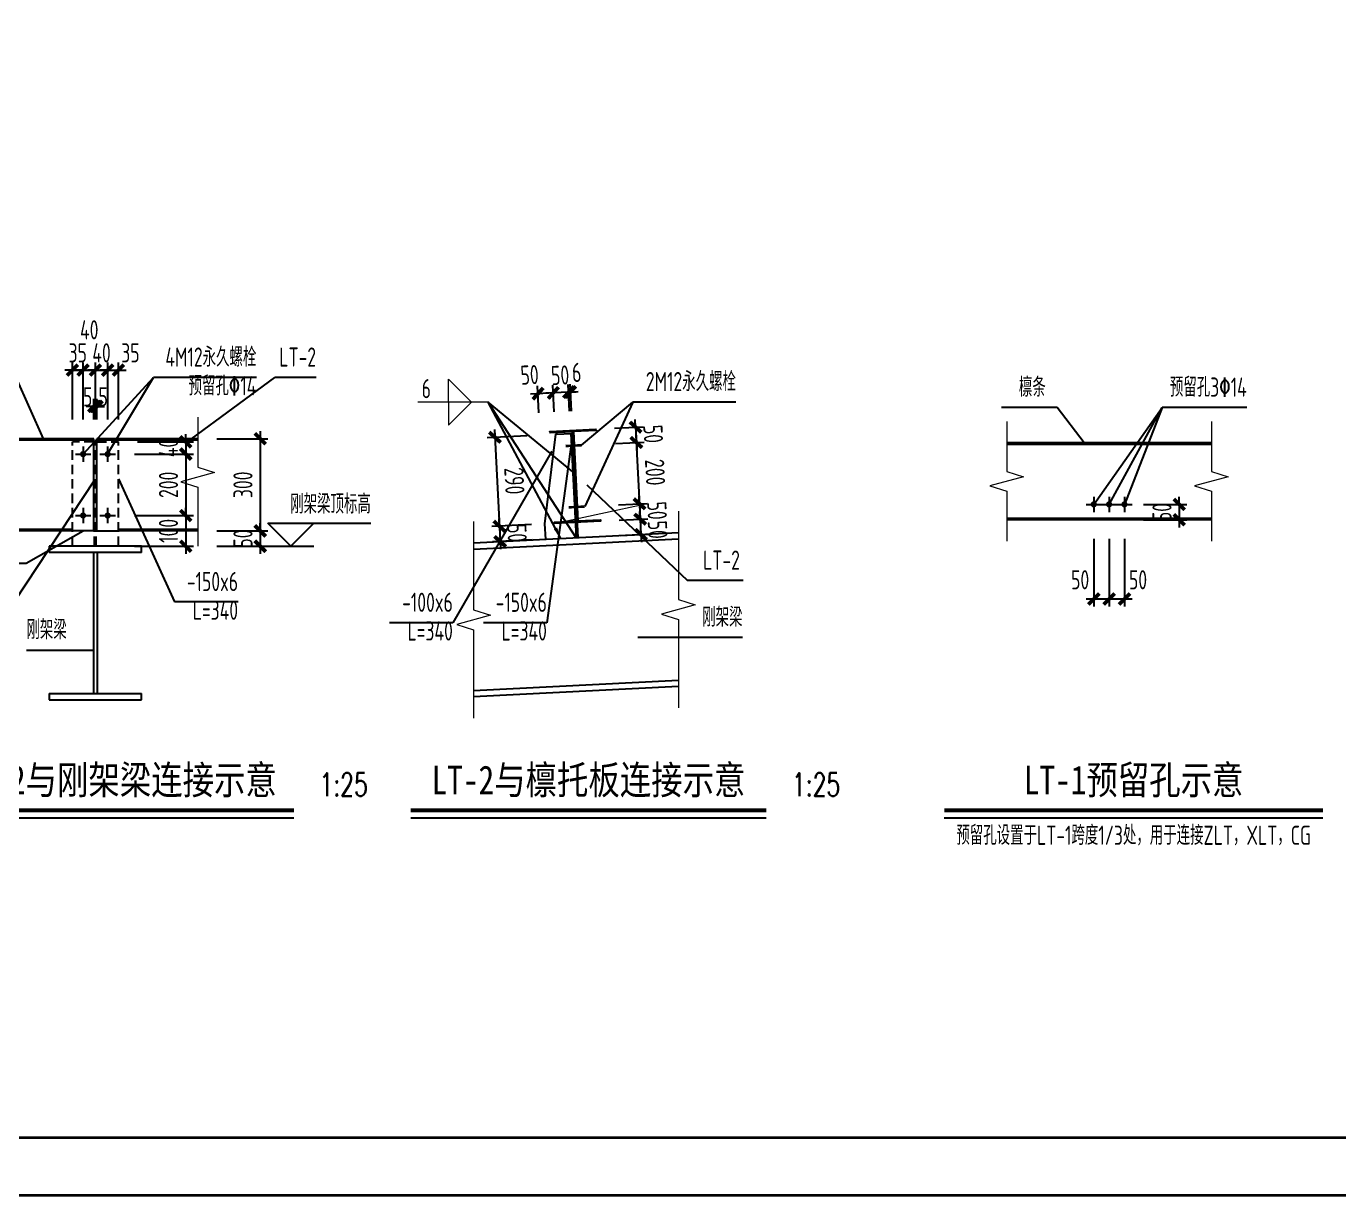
# Model space of a CAD drawing. Extents: x -1201378 to 2367219, y -619313 to 244905.
# Drawn here: x 349789 to 383990, y -496140 to -465649 of the extents above; entities that cross this region are included whole.
import ezdxf
from ezdxf.enums import TextEntityAlignment as Align

# ---------------------------------------------------------------- set-up
doc = ezdxf.new("R2010")
doc.units = 0
doc.header["$LTSCALE"] = 1000
doc.linetypes.add('DASHED', pattern=[0.75, 0.5, -0.25])
doc.layers.get('0').update_dxf_attribs({"linetype": 'CONTINUOUS'})
doc.layers.get('Defpoints').update_dxf_attribs({"linetype": 'CONTINUOUS'})
for name, color, linetype in [('0-cxFrame', 155, 'CONTINUOUS'), ('BOLT', 7, 'CONTINUOUS'), ('S-SS', 111, 'CONTINUOUS'), ('S-TEXT', 21, 'CONTINUOUS'), ('Steel', 4, 'CONTINUOUS'), ('Steel_dashed', 52, 'DASHED')]:
    doc.layers.add(name, color=color, linetype=linetype)
for name, color, linetype, lineweight in [('0-cxText', 131, 'CONTINUOUS', 25), ('S-dim', 81, 'CONTINUOUS', 0), ('THIN', 7, 'CONTINUOUS', 0)]:
    doc.layers.add(name, color=color, linetype=linetype, lineweight=lineweight)
doc.styles.add('cx_tuming', font='simhei.ttf')
doc.styles.add('cx_tuqian1', font='')
doc.styles.add('TSSD_Dimension', font='tssdeng.shx', dxfattribs={"width": 0.7, "bigfont": 'hztxt.shx'})
doc.styles.add('TSSD_Label', font='tssdeng.shx', dxfattribs={"width": 0.7, "bigfont": 'hztxt.shx'})
doc.styles.add('TSSD_Norm', font='tj-romans1.shx', dxfattribs={"bigfont": 'tj-hztxt.shx'})
doc.styles.add('黑体', font='simhei.ttf', dxfattribs={"width": 0.8})
doc.styles.get('cx_tuqian1').set_extended_font_data('SimSun')
doc.dimstyles.new('TSSD_100_25', dxfattribs={"dimtxt": 250, "dimasz": 100, "dimexe": 100, "dimexo": 250, "dimgap": 100, "dimtad": 1, "dimdec": 0, "dimlfac": 0.25, "dimzin": 0, "dimdsep": 46, "dimtxsty": 'TSSD_Dimension', "dimblk": 'ARCHTICK', "dimcen": 0, "dimdle": 100, "dimclrt": 7, "dimadec": 0, "dimazin": 0, "dimtfac": 1, "dimtdec": 0, "dimtix": 1, "dimtmove": 2, "dimatfit": 3, "dimfxl": 1, "dimtolj": 1, "dimtzin": 0, "dimarcsym": 0})
doc.dimstyles.new('TSSD_25_200', dxfattribs={"dimtxt": 500, "dimasz": 200, "dimexe": 200, "dimexo": 500, "dimgap": 200, "dimtad": 1, "dimdec": 0, "dimlfac": 0.125, "dimzin": 0, "dimdsep": 46, "dimtxsty": 'TSSD_Dimension', "dimblk": 'ARCHTICK', "dimcen": 0, "dimdle": 200, "dimclrt": 7, "dimadec": 0, "dimazin": 0, "dimtfac": 1, "dimtdec": 0, "dimtix": 1, "dimtmove": 2, "dimatfit": 3, "dimfxl": 1, "dimtolj": 1, "dimtzin": 0, "dimarcsym": 0})
doc.dimstyles.new('TSSD_LEADER_STYLE_300.0', dxfattribs={"dimtxt": 0.18, "dimasz": 300, "dimexe": 0.18, "dimexo": 0.0625, "dimgap": 0.09, "dimtad": 0, "dimtih": 1, "dimtoh": 1, "dimdec": 4, "dimzin": 0, "dimdsep": 46, "dimtxsty": 'Standard', "dimcen": 0.09, "dimadec": 0, "dimazin": 0, "dimtfac": 1, "dimtdec": 4, "dimtofl": 0, "dimtmove": 0, "dimatfit": 3, "dimfxl": 1, "dimtolj": 1, "dimtzin": 0, "dimarcsym": 0})

# ---------------------------------------------------------------- blocks, each defined once
blk = doc.blocks.new('_ArchTick')
at = {"color": 0, "linetype": 'ByBlock', "const_width": 0.5}
blk.add_lwpolyline([(-0.71, -0.71), (0.71, 0.71)], dxfattribs=at)
blk = doc.blocks.new('*D3702')
at = {"layer": 'Defpoints', "color": 0, "transparency": 16777216}
for p in [(378406, -478104), (378406, -478504), (379833, -478504)]:
    blk.add_point(p, dxfattribs=at)
at = {"layer": 'S-dim', "color": 0, "lineweight": -2, "transparency": 16777216}
for p, q in [((378906, -478104), (380033, -478104)), ((379833, -478104), (379833, -477904)), ((379833, -478104), (379833, -478504)), ((378906, -478504), (380033, -478504)), ((379833, -478504), (379833, -478704))]:
    blk.add_line(p, q, dxfattribs=at)
at = {"layer": 'S-dim', "color": 0, "lineweight": -2, "transparency": 16777216, "xscale": 200, "yscale": 200, "zscale": 200}
for p, rotation in [((379833, -478104), 270), ((379833, -478504), 90)]:
    blk.add_blockref('_ArchTick', p, dxfattribs=dict(at, rotation=rotation))
at = {"layer": 'S-dim', "color": 7, "transparency": 16777216, "insert": (379383, -478304), "char_height": 500, "attachment_point": 5, "rotation": 90, "style": 'TSSD_Dimension'}
blk.add_mtext('\\A1;50', dxfattribs=at)
blk = doc.blocks.new('*D3703')
at = {"layer": 'Defpoints', "color": 0, "transparency": 16777216}
for p in [(378006, -478504), (378406, -478504), (378406, -480568)]:
    blk.add_point(p, dxfattribs=at)
at = {"layer": 'S-dim', "color": 0, "lineweight": -2, "transparency": 16777216}
for p, q in [((378006, -479004), (378006, -480768)), ((378406, -479004), (378406, -480768)), ((377806, -480568), (378606, -480568))]:
    blk.add_line(p, q, dxfattribs=at)
at = {"layer": 'S-dim', "color": 0, "lineweight": -2, "transparency": 16777216, "xscale": 200, "yscale": 200, "zscale": 200, "rotation": 180}
blk.add_blockref('_ArchTick', (378006, -480568), dxfattribs=at)
at = {"layer": 'S-dim', "color": 0, "lineweight": -2, "transparency": 16777216, "xscale": 200, "yscale": 200, "zscale": 200}
blk.add_blockref('_ArchTick', (378406, -480568), dxfattribs=at)
at = {"layer": 'S-dim', "color": 7, "transparency": 16777216, "insert": (378760, -480068), "char_height": 500, "attachment_point": 5, "style": 'TSSD_Dimension'}
blk.add_mtext('\\A1;50', dxfattribs=at)
blk = doc.blocks.new('*D3704')
at = {"layer": 'Defpoints', "color": 0, "transparency": 16777216}
for p in [(377606, -478504), (378006, -478504), (378006, -480568)]:
    blk.add_point(p, dxfattribs=at)
at = {"layer": 'S-dim', "color": 0, "lineweight": -2, "transparency": 16777216}
for p, q in [((377606, -479004), (377606, -480768)), ((378006, -479004), (378006, -480768)), ((377406, -480568), (378206, -480568))]:
    blk.add_line(p, q, dxfattribs=at)
at = {"layer": 'S-dim', "color": 0, "lineweight": -2, "transparency": 16777216, "xscale": 200, "yscale": 200, "zscale": 200, "rotation": 180}
blk.add_blockref('_ArchTick', (377606, -480568), dxfattribs=at)
at = {"layer": 'S-dim', "color": 0, "lineweight": -2, "transparency": 16777216, "xscale": 200, "yscale": 200, "zscale": 200}
blk.add_blockref('_ArchTick', (378006, -480568), dxfattribs=at)
at = {"layer": 'S-dim', "color": 7, "transparency": 16777216, "insert": (377251, -480068), "char_height": 500, "attachment_point": 5, "style": 'TSSD_Dimension'}
blk.add_mtext('\\A1;50', dxfattribs=at)
blk = doc.blocks.new('*D3708')
at = {"layer": 'Defpoints', "color": 0, "transparency": 16777216}
for p in [(363924, -475179), (363974, -476177), (364022, -476174)]:
    blk.add_point(p, dxfattribs=at)
at = {"layer": 'S-dim', "color": 0, "lineweight": -2, "transparency": 16777216}
for p, q in [((363949, -475677), (363914, -474979)), ((363997, -475675), (363962, -474976)), ((363924, -475179), (363724, -475189)), ((363972, -475176), (363924, -475179)), ((363972, -475176), (364171, -475166))]:
    blk.add_line(p, q, dxfattribs=at)
at = {"layer": 'S-dim', "color": 0, "lineweight": -2, "transparency": 16777216, "xscale": 200, "yscale": 200, "zscale": 200}
for p, rotation in [((363924, -475179), 2.876765070596286), ((363972, -475176), 182.8767650705963)]:
    blk.add_blockref('_ArchTick', p, dxfattribs=dict(at, rotation=rotation))
at = {"layer": 'S-dim', "color": 7, "transparency": 16777216, "insert": (364131, -474667), "char_height": 500, "attachment_point": 5, "rotation": 2.8768, "style": 'TSSD_Dimension'}
blk.add_mtext('\\A1;6', dxfattribs=at)
blk = doc.blocks.new('*D3709')
at = {"layer": 'Defpoints', "color": 0, "transparency": 16777216}
for p in [(363524, -475199), (363574, -476197), (363974, -476177)]:
    blk.add_point(p, dxfattribs=at)
at = {"layer": 'S-dim', "color": 0, "lineweight": -2, "transparency": 16777216}
for p, q in [((363549, -475697), (363514, -474999)), ((363949, -475677), (363914, -474979)), ((363524, -475199), (363324, -475209)), ((363924, -475179), (363524, -475199)), ((363924, -475179), (364123, -475169))]:
    blk.add_line(p, q, dxfattribs=at)
at = {"layer": 'S-dim', "color": 0, "lineweight": -2, "transparency": 16777216, "xscale": 200, "yscale": 200, "zscale": 200}
for p, rotation in [((363524, -475199), 2.876765070408708), ((363924, -475179), 182.8767650704087)]:
    blk.add_blockref('_ArchTick', p, dxfattribs=dict(at, rotation=rotation))
at = {"layer": 'S-dim', "color": 7, "transparency": 16777216, "insert": (363701, -474739), "char_height": 500, "attachment_point": 5, "rotation": 2.8768, "style": 'TSSD_Dimension'}
blk.add_mtext('\\A1;50', dxfattribs=at)
blk = doc.blocks.new('*D3710')
at = {"layer": 'Defpoints', "color": 0, "transparency": 16777216}
for p in [(363125, -475219), (363175, -476217), (363574, -476197)]:
    blk.add_point(p, dxfattribs=at)
at = {"layer": 'S-dim', "color": 0, "lineweight": -2, "transparency": 16777216}
for p, q in [((363150, -475718), (363115, -475019)), ((363549, -475697), (363514, -474999)), ((363724, -475189), (362925, -475229))]:
    blk.add_line(p, q, dxfattribs=at)
at = {"layer": 'S-dim', "color": 0, "lineweight": -2, "transparency": 16777216, "xscale": 200, "yscale": 200, "zscale": 200}
for p, rotation in [((363125, -475219), 182.8767650703387), ((363524, -475199), 2.876765070338738)]:
    blk.add_blockref('_ArchTick', p, dxfattribs=dict(at, rotation=rotation))
at = {"layer": 'S-dim', "color": 7, "transparency": 16777216, "insert": (362905, -474729), "char_height": 500, "attachment_point": 5, "rotation": 2.8768, "style": 'TSSD_Dimension'}
blk.add_mtext('\\A1;50', dxfattribs=at)
blk = doc.blocks.new('*D3711')
at = {"layer": 'Defpoints', "color": 0, "transparency": 16777216}
for p in [(363455, -478606), (362139, -479072), (363475, -479005)]:
    blk.add_point(p, dxfattribs=at)
at = {"layer": 'S-dim', "color": 0, "lineweight": -2, "transparency": 16777216}
for p, q in [((362956, -478631), (361919, -478683)), ((362119, -478673), (362109, -478473)), ((362119, -478673), (362139, -479072)), ((362976, -479030), (361939, -479083)), ((362139, -479072), (362149, -479272))]:
    blk.add_line(p, q, dxfattribs=at)
at = {"layer": 'S-dim', "color": 0, "lineweight": -2, "transparency": 16777216, "xscale": 200, "yscale": 200, "zscale": 200}
for p, rotation in [((362119, -478673), 272.8767650704378), ((362139, -479072), 92.87676507043783)]:
    blk.add_blockref('_ArchTick', p, dxfattribs=dict(at, rotation=rotation))
at = {"layer": 'S-dim', "color": 7, "transparency": 16777216, "insert": (362578, -478850), "char_height": 500, "attachment_point": 5, "rotation": 272.8768, "style": 'TSSD_Dimension'}
blk.add_mtext('\\A1;50', dxfattribs=at)
blk = doc.blocks.new('*D3712')
at = {"layer": 'Defpoints', "color": 0, "transparency": 16777216}
for p in [(363339, -476289), (362119, -478673), (363455, -478606)]:
    blk.add_point(p, dxfattribs=at)
at = {"layer": 'S-dim', "color": 0, "lineweight": -2, "transparency": 16777216}
for p, q in [((362839, -476314), (361802, -476366)), ((361992, -476156), (362129, -478873)), ((362956, -478631), (361919, -478683))]:
    blk.add_line(p, q, dxfattribs=at)
at = {"layer": 'S-dim', "color": 0, "lineweight": -2, "transparency": 16777216, "xscale": 200, "yscale": 200, "zscale": 200}
for p, rotation in [((362002, -476356), 92.87676507031763), ((362119, -478673), 272.8767650703177)]:
    blk.add_blockref('_ArchTick', p, dxfattribs=dict(at, rotation=rotation))
at = {"layer": 'S-dim', "color": 7, "transparency": 16777216, "insert": (362510, -477492), "char_height": 500, "attachment_point": 5, "rotation": 272.8768, "style": 'TSSD_Dimension'}
blk.add_mtext('\\A1;290', dxfattribs=at)
blk = doc.blocks.new('*D3713')
at = {"layer": 'Defpoints', "color": 0, "transparency": 16777216}
for p in [(364721, -478142), (364742, -478541), (365788, -478489)]:
    blk.add_point(p, dxfattribs=at)
at = {"layer": 'S-dim', "color": 0, "lineweight": -2, "transparency": 16777216}
for p, q in [((365221, -478117), (365967, -478079)), ((365768, -478089), (365758, -477889)), ((365768, -478089), (365788, -478489)), ((365241, -478516), (365987, -478479)), ((365788, -478489), (365798, -478688))]:
    blk.add_line(p, q, dxfattribs=at)
at = {"layer": 'S-dim', "color": 0, "lineweight": -2, "transparency": 16777216, "xscale": 200, "yscale": 200, "zscale": 200}
for p, rotation in [((365768, -478089), 272.8767650702462), ((365788, -478489), 92.87676507024618)]:
    blk.add_blockref('_ArchTick', p, dxfattribs=dict(at, rotation=rotation))
at = {"layer": 'S-dim', "color": 7, "transparency": 16777216, "insert": (366227, -478266), "char_height": 500, "attachment_point": 5, "rotation": 272.8768, "style": 'TSSD_Dimension'}
blk.add_mtext('\\A1;50', dxfattribs=at)
blk = doc.blocks.new('*D3714')
at = {"layer": 'Defpoints', "color": 0, "transparency": 16777216}
for p in [(364621, -476144), (364641, -476544), (365687, -476491)]:
    blk.add_point(p, dxfattribs=at)
at = {"layer": 'S-dim', "color": 0, "lineweight": -2, "transparency": 16777216}
for p, q in [((365667, -476092), (365657, -475892)), ((365120, -476119), (365867, -476082)), ((365667, -476092), (365687, -476491)), ((365141, -476519), (365887, -476481)), ((365687, -476491), (365697, -476691))]:
    blk.add_line(p, q, dxfattribs=at)
at = {"layer": 'S-dim', "color": 0, "lineweight": -2, "transparency": 16777216, "xscale": 200, "yscale": 200, "zscale": 200}
for p, rotation in [((365667, -476092), 272.8767650703388), ((365687, -476491), 92.87676507033875)]:
    blk.add_blockref('_ArchTick', p, dxfattribs=dict(at, rotation=rotation))
at = {"layer": 'S-dim', "color": 7, "transparency": 16777216, "insert": (366127, -476269), "char_height": 500, "attachment_point": 5, "rotation": 272.8768, "style": 'TSSD_Dimension'}
blk.add_mtext('\\A1;50', dxfattribs=at)
blk = doc.blocks.new('*D3715')
at = {"layer": 'Defpoints', "color": 0, "transparency": 16777216}
for p in [(364641, -476544), (365768, -478089), (364721, -478142)]:
    blk.add_point(p, dxfattribs=at)
at = {"layer": 'S-dim', "color": 0, "lineweight": -2, "transparency": 16777216}
for p, q in [((365677, -476291), (365778, -478289)), ((365141, -476519), (365887, -476481)), ((365221, -478117), (365967, -478079))]:
    blk.add_line(p, q, dxfattribs=at)
at = {"layer": 'S-dim', "color": 0, "lineweight": -2, "transparency": 16777216, "xscale": 200, "yscale": 200, "zscale": 200}
for p, rotation in [((365687, -476491), 92.87676507028839), ((365768, -478089), 272.8767650702884)]:
    blk.add_blockref('_ArchTick', p, dxfattribs=dict(at, rotation=rotation))
at = {"layer": 'S-dim', "color": 7, "transparency": 16777216, "insert": (366177, -477268), "char_height": 500, "attachment_point": 5, "rotation": 272.8768, "style": 'TSSD_Dimension'}
blk.add_mtext('\\A1;200', dxfattribs=at)
blk = doc.blocks.new('*D3716')
at = {"layer": 'Defpoints', "color": 0, "transparency": 16777216}
for p in [(364742, -478541), (364762, -478941), (365808, -478888)]:
    blk.add_point(p, dxfattribs=at)
at = {"layer": 'S-dim', "color": 0, "lineweight": -2, "transparency": 16777216}
for p, q in [((365788, -478489), (365778, -478289)), ((365241, -478516), (365987, -478479)), ((365788, -478489), (365808, -478888)), ((365261, -478916), (366008, -478878)), ((365808, -478888), (365818, -479088))]:
    blk.add_line(p, q, dxfattribs=at)
at = {"layer": 'S-dim', "color": 0, "lineweight": -2, "transparency": 16777216, "xscale": 200, "yscale": 200, "zscale": 200}
for p, rotation in [((365788, -478489), 272.876765070761), ((365808, -478888), 92.87676507076101)]:
    blk.add_blockref('_ArchTick', p, dxfattribs=dict(at, rotation=rotation))
at = {"layer": 'S-dim', "color": 7, "transparency": 16777216, "insert": (366243, -478764), "char_height": 500, "attachment_point": 5, "rotation": 272.8768, "style": 'TSSD_Dimension'}
blk.add_mtext('\\A1;50', dxfattribs=at)
blk = doc.blocks.new('_WELD004')
at = {"color": 0, "linetype": 'ByBlock'}
for p, q in [((0, 1), (1, 0)), ((0, 0), (0, 1))]:
    blk.add_line(p, q, dxfattribs=at)
blk = doc.blocks.new('*D3717')
at = {"layer": 'Defpoints', "color": 0, "transparency": 16777216}
for p in [(352191, -476474), (352111, -476794), (353945, -476794)]:
    blk.add_point(p, dxfattribs=at)
at = {"layer": 'S-dim', "color": 0, "lineweight": -2, "transparency": 16777216}
for p, q in [((353945, -476474), (353945, -476274)), ((352691, -476474), (354145, -476474)), ((353945, -476474), (353945, -476794)), ((352611, -476794), (354145, -476794)), ((353945, -476794), (353945, -476994))]:
    blk.add_line(p, q, dxfattribs=at)
at = {"layer": 'S-dim', "color": 0, "lineweight": -2, "transparency": 16777216, "xscale": 200, "yscale": 200, "zscale": 200}
for p, rotation in [((353945, -476474), 270), ((353945, -476794), 90)]:
    blk.add_blockref('_ArchTick', p, dxfattribs=dict(at, rotation=rotation))
at = {"layer": 'S-dim', "color": 7, "transparency": 16777216, "insert": (353495, -476634), "char_height": 500, "attachment_point": 5, "rotation": 90, "style": 'TSSD_Dimension'}
blk.add_mtext('\\A1;40', dxfattribs=at)
blk = doc.blocks.new('*D3718')
at = {"layer": 'Defpoints', "color": 0, "transparency": 16777216}
for p in [(352191, -476794), (352111, -478394), (353945, -478394)]:
    blk.add_point(p, dxfattribs=at)
at = {"layer": 'S-dim', "color": 0, "lineweight": -2, "transparency": 16777216}
for p, q in [((353945, -476594), (353945, -478594)), ((352691, -476794), (354145, -476794)), ((352611, -478394), (354145, -478394))]:
    blk.add_line(p, q, dxfattribs=at)
at = {"layer": 'S-dim', "color": 0, "lineweight": -2, "transparency": 16777216, "xscale": 200, "yscale": 200, "zscale": 200}
for p, rotation in [((353945, -476794), 90), ((353945, -478394), 270)]:
    blk.add_blockref('_ArchTick', p, dxfattribs=dict(at, rotation=rotation))
at = {"layer": 'S-dim', "color": 7, "transparency": 16777216, "insert": (353495, -477594), "char_height": 500, "attachment_point": 5, "rotation": 90, "style": 'TSSD_Dimension'}
blk.add_mtext('\\A1;200', dxfattribs=at)
blk = doc.blocks.new('*D3719')
at = {"layer": 'Defpoints', "color": 0, "transparency": 16777216}
for p in [(352111, -478394), (352111, -479194), (353945, -479194)]:
    blk.add_point(p, dxfattribs=at)
at = {"layer": 'S-dim', "color": 0, "lineweight": -2, "transparency": 16777216}
for p, q in [((352611, -478394), (354145, -478394)), ((353945, -478394), (353945, -478194)), ((353945, -478394), (353945, -479194)), ((352611, -479194), (354145, -479194)), ((353945, -479194), (353945, -479394))]:
    blk.add_line(p, q, dxfattribs=at)
at = {"layer": 'S-dim', "color": 0, "lineweight": -2, "transparency": 16777216, "xscale": 200, "yscale": 200, "zscale": 200}
for p, rotation in [((353945, -478394), 270), ((353945, -479194), 90)]:
    blk.add_blockref('_ArchTick', p, dxfattribs=dict(at, rotation=rotation))
at = {"layer": 'S-dim', "color": 7, "transparency": 16777216, "insert": (353495, -478794), "char_height": 500, "attachment_point": 5, "rotation": 90, "style": 'TSSD_Dimension'}
blk.add_mtext('\\A1;100', dxfattribs=at)
blk = doc.blocks.new('*D3720')
at = {"layer": 'Defpoints', "color": 0, "transparency": 16777216}
for p in [(354257, -476394), (354257, -478794), (355886, -478794)]:
    blk.add_point(p, dxfattribs=at)
at = {"layer": 'S-dim', "color": 0, "lineweight": -2, "transparency": 16777216}
for p, q in [((354757, -476394), (356086, -476394)), ((355886, -476194), (355886, -478994)), ((354757, -478794), (356086, -478794))]:
    blk.add_line(p, q, dxfattribs=at)
at = {"layer": 'S-dim', "color": 0, "lineweight": -2, "transparency": 16777216, "xscale": 200, "yscale": 200, "zscale": 200}
for p, rotation in [((355886, -476394), 90), ((355886, -478794), 270)]:
    blk.add_blockref('_ArchTick', p, dxfattribs=dict(at, rotation=rotation))
at = {"layer": 'S-dim', "color": 7, "transparency": 16777216, "insert": (355436, -477594), "char_height": 500, "attachment_point": 5, "rotation": 90, "style": 'TSSD_Dimension'}
blk.add_mtext('\\A1;300', dxfattribs=at)
blk = doc.blocks.new('*D3721')
at = {"layer": 'Defpoints', "color": 0, "transparency": 16777216}
for p in [(354257, -478794), (354257, -479194), (355886, -479194)]:
    blk.add_point(p, dxfattribs=at)
at = {"layer": 'S-dim', "color": 0, "lineweight": -2, "transparency": 16777216}
for p, q in [((354757, -478794), (356086, -478794)), ((355886, -478794), (355886, -478594)), ((355886, -478794), (355886, -479194)), ((354757, -479194), (356086, -479194)), ((355886, -479194), (355886, -479394))]:
    blk.add_line(p, q, dxfattribs=at)
at = {"layer": 'S-dim', "color": 0, "lineweight": -2, "transparency": 16777216, "xscale": 200, "yscale": 200, "zscale": 200}
for p, rotation in [((355886, -478794), 270), ((355886, -479194), 90)]:
    blk.add_blockref('_ArchTick', p, dxfattribs=dict(at, rotation=rotation))
at = {"layer": 'S-dim', "color": 7, "transparency": 16777216, "insert": (355436, -478994), "char_height": 500, "attachment_point": 5, "rotation": 90, "style": 'TSSD_Dimension'}
blk.add_mtext('\\A1;50', dxfattribs=at)
blk = doc.blocks.new('*D3722')
at = {"layer": 'Defpoints', "color": 0, "transparency": 16777216}
for p in [(352191, -474606), (351911, -476394), (352191, -476394)]:
    blk.add_point(p, dxfattribs=at)
at = {"layer": 'S-dim', "color": 0, "lineweight": -2, "transparency": 16777216}
for p, q in [((351911, -474606), (351711, -474606)), ((351911, -475894), (351911, -474406)), ((351911, -474606), (352191, -474606)), ((352191, -475894), (352191, -474406)), ((352191, -474606), (352391, -474606))]:
    blk.add_line(p, q, dxfattribs=at)
at = {"layer": 'S-dim', "color": 0, "lineweight": -2, "transparency": 16777216, "xscale": 200, "yscale": 200, "zscale": 200}
blk.add_blockref('_ArchTick', (351911, -474606), dxfattribs=at)
at = {"layer": 'S-dim', "color": 0, "lineweight": -2, "transparency": 16777216, "xscale": 200, "yscale": 200, "zscale": 200, "rotation": 180}
blk.add_blockref('_ArchTick', (352191, -474606), dxfattribs=at)
at = {"layer": 'S-dim', "color": 7, "transparency": 16777216, "insert": (352504, -474156), "char_height": 500, "attachment_point": 5, "style": 'TSSD_Dimension'}
blk.add_mtext('\\A1;35', dxfattribs=at)
blk = doc.blocks.new('*D3723')
at = {"layer": 'Defpoints', "color": 0, "transparency": 16777216}
for p in [(351271, -474606), (350991, -476394), (351271, -476394)]:
    blk.add_point(p, dxfattribs=at)
at = {"layer": 'S-dim', "color": 0, "lineweight": -2, "transparency": 16777216}
for p, q in [((350991, -474606), (350791, -474606)), ((350991, -475894), (350991, -474406)), ((350991, -474606), (351271, -474606)), ((351271, -475894), (351271, -474406)), ((351271, -474606), (351471, -474606))]:
    blk.add_line(p, q, dxfattribs=at)
at = {"layer": 'S-dim', "color": 0, "lineweight": -2, "transparency": 16777216, "xscale": 200, "yscale": 200, "zscale": 200}
blk.add_blockref('_ArchTick', (350991, -474606), dxfattribs=at)
at = {"layer": 'S-dim', "color": 0, "lineweight": -2, "transparency": 16777216, "xscale": 200, "yscale": 200, "zscale": 200, "rotation": 180}
blk.add_blockref('_ArchTick', (351271, -474606), dxfattribs=at)
at = {"layer": 'S-dim', "color": 7, "transparency": 16777216, "insert": (351131, -474156), "char_height": 500, "attachment_point": 5, "style": 'TSSD_Dimension'}
blk.add_mtext('\\A1;35', dxfattribs=at)
blk = doc.blocks.new('*D3724')
at = {"layer": 'Defpoints', "color": 0, "transparency": 16777216}
for p in [(351591, -474606), (351271, -476394), (351591, -476394)]:
    blk.add_point(p, dxfattribs=at)
at = {"layer": 'S-dim', "color": 0, "lineweight": -2, "transparency": 16777216}
for p, q in [((351271, -474606), (351071, -474606)), ((351271, -475894), (351271, -474406)), ((351271, -474606), (351591, -474606)), ((351591, -475894), (351591, -474406)), ((351591, -474606), (351791, -474606))]:
    blk.add_line(p, q, dxfattribs=at)
at = {"layer": 'S-dim', "color": 0, "lineweight": -2, "transparency": 16777216, "xscale": 200, "yscale": 200, "zscale": 200}
blk.add_blockref('_ArchTick', (351271, -474606), dxfattribs=at)
at = {"layer": 'S-dim', "color": 0, "lineweight": -2, "transparency": 16777216, "xscale": 200, "yscale": 200, "zscale": 200, "rotation": 180}
blk.add_blockref('_ArchTick', (351591, -474606), dxfattribs=at)
at = {"layer": 'S-dim', "color": 7, "transparency": 16777216, "insert": (351431, -473556), "char_height": 500, "attachment_point": 5, "style": 'TSSD_Dimension'}
blk.add_mtext('\\A1;40', dxfattribs=at)
blk = doc.blocks.new('*D3725')
at = {"layer": 'Defpoints', "color": 0, "transparency": 16777216}
for p in [(351911, -474606), (351591, -476394), (351911, -476394)]:
    blk.add_point(p, dxfattribs=at)
at = {"layer": 'S-dim', "color": 0, "lineweight": -2, "transparency": 16777216}
for p, q in [((351591, -474606), (351391, -474606)), ((351591, -475894), (351591, -474406)), ((351591, -474606), (351911, -474606)), ((351911, -475894), (351911, -474406)), ((351911, -474606), (352111, -474606))]:
    blk.add_line(p, q, dxfattribs=at)
at = {"layer": 'S-dim', "color": 0, "lineweight": -2, "transparency": 16777216, "xscale": 200, "yscale": 200, "zscale": 200}
blk.add_blockref('_ArchTick', (351591, -474606), dxfattribs=at)
at = {"layer": 'S-dim', "color": 0, "lineweight": -2, "transparency": 16777216, "xscale": 200, "yscale": 200, "zscale": 200, "rotation": 180}
blk.add_blockref('_ArchTick', (351911, -474606), dxfattribs=at)
at = {"layer": 'S-dim', "color": 7, "transparency": 16777216, "insert": (351751, -474156), "char_height": 500, "attachment_point": 5, "style": 'TSSD_Dimension'}
blk.add_mtext('\\A1;40', dxfattribs=at)
blk = doc.blocks.new('*D3726')
at = {"layer": 'Defpoints', "color": 0, "transparency": 16777216}
for p in [(351631, -475551), (351591, -476394), (351631, -476394)]:
    blk.add_point(p, dxfattribs=at)
at = {"layer": 'S-dim', "color": 0, "lineweight": -2, "transparency": 16777216}
for p, q in [((351591, -475894), (351591, -475351)), ((351631, -475894), (351631, -475351)), ((351591, -475551), (351391, -475551)), ((351591, -475551), (351631, -475551)), ((351631, -475551), (351831, -475551))]:
    blk.add_line(p, q, dxfattribs=at)
at = {"layer": 'S-dim', "color": 0, "lineweight": -2, "transparency": 16777216, "xscale": 200, "yscale": 200, "zscale": 200}
blk.add_blockref('_ArchTick', (351591, -475551), dxfattribs=at)
at = {"layer": 'S-dim', "color": 0, "lineweight": -2, "transparency": 16777216, "xscale": 200, "yscale": 200, "zscale": 200, "rotation": 180}
blk.add_blockref('_ArchTick', (351631, -475551), dxfattribs=at)
at = {"layer": 'S-dim', "color": 7, "transparency": 16777216, "insert": (351792, -475301), "char_height": 500, "attachment_point": 5, "style": 'TSSD_Dimension'}
blk.add_mtext('\\A1;5', dxfattribs=at)
blk = doc.blocks.new('*D3707')
at = {"layer": 'Defpoints', "color": 0, "transparency": 16777216}
for p in [(351591, -475551), (351551, -476394), (351591, -476394)]:
    blk.add_point(p, dxfattribs=at)
at = {"layer": 'S-dim', "color": 0, "lineweight": -2, "transparency": 16777216}
for p, q in [((351551, -475894), (351551, -475351)), ((351591, -475894), (351591, -475351)), ((351551, -475551), (351351, -475551)), ((351551, -475551), (351591, -475551)), ((351591, -475551), (351791, -475551))]:
    blk.add_line(p, q, dxfattribs=at)
at = {"layer": 'S-dim', "color": 0, "lineweight": -2, "transparency": 16777216, "xscale": 200, "yscale": 200, "zscale": 200}
blk.add_blockref('_ArchTick', (351551, -475551), dxfattribs=at)
at = {"layer": 'S-dim', "color": 0, "lineweight": -2, "transparency": 16777216, "xscale": 200, "yscale": 200, "zscale": 200, "rotation": 180}
blk.add_blockref('_ArchTick', (351591, -475551), dxfattribs=at)
at = {"layer": 'S-dim', "color": 7, "transparency": 16777216, "insert": (351390, -475301), "char_height": 500, "attachment_point": 5, "style": 'TSSD_Dimension'}
blk.add_mtext('\\A1;5', dxfattribs=at)
blk = doc.blocks.new('TK22.A0 L(Dragon)')
at = {"layer": '0-cxFrame', "color": 7, "const_width": 0.5}
blk.add_lwpolyline([(0, 0), (-1486, 0), (-1486, 841), (0, 841)], close=True, dxfattribs=at)
at = {"layer": '0-cxFrame', "const_width": 0.5}
blk.add_lwpolyline([(-80, 10), (-1466, 10), (-1466, 831), (-80, 831)], close=True, dxfattribs=at)
at = {"style": '黑体', "flags": 4}
blk.add_attdef('图幅', text='', height=3.3, dxfattribs=at).set_placement((-40, 3), align=Align.RIGHT)
at = {"layer": '0-cxText', "flags": 4}
for tag, height, style, p in [('建设单位', 3.5, 'cx_tuming', (-45, 240)), ('项目名称', 3.5, 'cx_tuming', (-45, 210)), ('子项名称', 3.5, 'cx_tuming', (-45, 180)), ('工程编号', 3.3, 'cx_tuqian1', (-35, 165)), ('图名1', 3.5, 'cx_tuming', (-45, 87)), ('图名2', 3.5, 'cx_tuming', (-45, 79)), ('图名3', 3.5, 'cx_tuming', (-45, 71)), ('出图日期', 3.3, 'cx_tuqian1', (-39, 60)), ('专业', 3.3, 'cx_tuqian1', (-55, 52)), ('图号', 3.3, 'cx_tuqian1', (-55, 44)), ('版次', 3.3, 'cx_tuqian1', (-20, 44))]:
    blk.add_attdef(tag, text='', height=height, dxfattribs=dict(at, style=style)).set_placement(p, align=Align.MIDDLE)
at = {"layer": 'Defpoints', "color": 6, "flags": 4}
for tag, height, style, p in [('tufu', 3.3, '黑体', (-12, 12)), ('dwfname', 4, 'cx_tuqian1', (-80, 3))]:
    blk.add_attdef(tag, text='', height=height, dxfattribs=dict(at, style=style)).set_placement(p, align=Align.RIGHT)

msp = doc.modelspace()

# ---------------------------------------------------------------- linework, layer by layer
at = {"layer": 'BOLT'}
for p, q in [((351270.7, -476594.3), (351270.7, -476994.3)), ((351910.7, -476594.3), (351910.7, -476994.3)), ((351070.7, -476794.3), (351470.7, -476794.3)), ((351710.7, -476794.3), (352110.7, -476794.3)), ((377405.6, -478103.8), (377805.6, -478103.8)), ((377605.6, -477903.8), (377605.6, -478303.8)), ((377805.6, -478103.8), (378205.6, -478103.8)), ((378005.6, -477903.8), (378005.6, -478303.8)), ((378205.6, -478103.8), (378605.6, -478103.8)), ((378405.6, -477903.8), (378405.6, -478303.8)), ((351070.7, -478394.3), (351470.7, -478394.3)), ((351270.7, -478194.3), (351270.7, -478594.3)), ((351710.7, -478394.3), (352110.7, -478394.3)), ((351910.7, -478194.3), (351910.7, -478594.3))]:
    msp.add_line(p, q, dxfattribs=at)
at = {"layer": 'BOLT', "const_width": 80}
for points in [[(351310.7, -476794.3, -1), (351230.7, -476794.3, -1)], [(351950.7, -476794.3, -1), (351870.7, -476794.3, -1)], [(377645.6, -478103.8, -1), (377565.6, -478103.8, -1)], [(378045.6, -478103.8, -1), (377965.6, -478103.8, -1)], [(378445.6, -478103.8, -1), (378365.6, -478103.8, -1)], [(351310.7, -478394.3, -1), (351230.7, -478394.3, -1)], [(351950.7, -478394.3, -1), (351870.7, -478394.3, -1)]]:
    msp.add_lwpolyline(points, format="xyb", close=True, dxfattribs=at)
at = {"layer": 'BOLT', "const_width": 66.7}
for points in [[(363842.1, -476583.8), (364261.6, -476562.8)], [(363922.4, -478181.8), (364341.9, -478160.8)]]:
    msp.add_lwpolyline(points, dxfattribs=at)
at = {"layer": 'S-SS'}
for p, q in [((350237.4, -476394.3), (349530.9, -474799.1)), ((351270.7, -476794.3), (353103.2, -474799.1)), ((351910.7, -476794.3), (353103.2, -474799.1)), ((355786, -474799.1), (353103.2, -474799.1)), ((354093.4, -476394.3), (356267.6, -474799.1)), ((357340.6, -474799.1), (356267.6, -474799.1)), ((364261.6, -476562.8), (365599.3, -475437.6)), ((365599.3, -475437.6), (364341.9, -478160.8)), ((368282.1, -475437.6), (365599.3, -475437.6)), ((376650.4, -475582.6), (375205.9, -475582.6)), ((377357, -476503.8), (376650.4, -475582.6)), ((377605.6, -478103.8), (379388.9, -475582.6)), ((378005.6, -478103.8), (379388.9, -475582.6)), ((379388.9, -475582.6), (378405.6, -478103.8)), ((381592.3, -475582.6), (379388.9, -475582.6)), ((363484.4, -476714.4), (360905.4, -481187.1)), ((363992.5, -476546.9), (363355.4, -481187.1)), ((352190.7, -477434.3), (353654.9, -480646.5)), ((351566.7, -477474.3), (349478.6, -480646.5)), ((364393.7, -477597.4), (367023.5, -480089.8)), ((356686.1, -479194.3), (356086.1, -478594.3)), ((356086.1, -478594.3), (357286.1, -478594.3)), ((356686.1, -479194.3), (357286.1, -478594.3)), ((357286.1, -478594.3), (358766.9, -478594.3)), ((356086.1, -479194.3), (357286.1, -479194.3)), ((368468, -480089.8), (367023.5, -480089.8)), ((355309.1, -480646.5), (353654.9, -480646.5)), ((360905.4, -481187.1), (359251.2, -481187.1)), ((363355.4, -481187.1), (361701.3, -481187.1)), ((368453.3, -481574.8), (365723.3, -481574.8)), ((349795, -481899), (351542.7, -481899))]:
    msp.add_line(p, q, dxfattribs=at)
msp.add_lwpolyline([(346679.3, -479638.2), (349785, -479638.2), (351270.7, -478794.3)], dxfattribs=at)
at = {"layer": 'S-TEXT', "const_width": 100}
for points in [[(347695.5, -486073.2), (356762.1, -486073.2)], [(359806.4, -486073.2), (369073, -486073.2)], [(373710.3, -486073.2), (383577, -486073.2)]]:
    msp.add_lwpolyline(points, dxfattribs=at)
at = {"layer": 'S-TEXT'}
for points in [[(347695.5, -486273.2), (356762.1, -486273.2)], [(359806.4, -486273.2), (369073, -486273.2)], [(373710.3, -486273.2), (383577, -486273.2)]]:
    msp.add_lwpolyline(points, dxfattribs=at)
at = {"layer": 'Steel'}
for p, q in [((351550.7, -476394.3), (348924.1, -476394.3)), ((351550.7, -478794.3), (351550.7, -476394.3)), ((354257.4, -476394.3), (351630.7, -476394.3)), ((351630.7, -478794.3), (351630.7, -476394.3)), ((363578.4, -476276.7), (363295.3, -478613.8)), ((363578.4, -476276.7), (364025.8, -476254.2)), ((363977.9, -476256.6), (364114.4, -478973.2)), ((364025.8, -476254.2), (364162.3, -478970.8)), ((351550.7, -476430.3), (348924.1, -476430.3)), ((351630.7, -476474.3), (351550.7, -476474.3)), ((354257.4, -476430.3), (351630.7, -476430.3)), ((380672.3, -476503.8), (375339, -476503.8)), ((380672.3, -476539.8), (375339, -476539.8)), ((350990.7, -478758.3), (348924.1, -478758.3)), ((350990.7, -478794.3), (348924.1, -478794.3)), ((351550.7, -478794.3), (350990.7, -478794.3)), ((351630.7, -478794.3), (352190.7, -478794.3)), ((354257.4, -478758.3), (352190.7, -478758.3)), ((354257.4, -478794.3), (352190.7, -478794.3)), ((363295.3, -478613.8), (363315.4, -479013.3)), ((380672.3, -478467.8), (375339, -478467.8)), ((380672.3, -478503.8), (375339, -478503.8)), ((361447.7, -479107.2), (366781.1, -478839.2)), ((361447.7, -479267.4), (366781.1, -478999.4)), ((352790.7, -479194.3), (350390.7, -479194.3)), ((350390.7, -479194.3), (350390.7, -479354.3)), ((352790.7, -479354.3), (350390.7, -479354.3)), ((351542.7, -479354.3), (351542.7, -483034.3)), ((351638.7, -479354.3), (351638.7, -483034.3)), ((352790.7, -479354.3), (352790.7, -479194.3)), ((361447.7, -482950), (366781.1, -482682)), ((361447.7, -483110.2), (366781.1, -482842.2)), ((350390.7, -483034.3), (352790.7, -483034.3)), ((350390.7, -483034.3), (350390.7, -483194.3)), ((350390.7, -483194.3), (352790.7, -483194.3)), ((352790.7, -483194.3), (352790.7, -483034.3))]:
    msp.add_line(p, q, dxfattribs=at)
msp.add_lwpolyline([(364023.6, -476210.3), (363437.2, -476239.7), (363435.4, -476203.8), (364633.8, -476143.6), (364635.7, -476179.5), (364049.2, -476209), (364166, -478534), (364752.5, -478504.6), (364754.3, -478540.5), (363555.8, -478600.8), (363554, -478564.8), (364140.5, -478535.3)], close=True, dxfattribs=at)
at = {"layer": 'Steel_dashed', "ltscale": 0.5}
for p, q in [((350990.7, -479194.3), (350990.7, -476474.3)), ((351550.7, -476474.3), (350990.7, -476474.3)), ((351566.7, -479194.3), (351566.7, -476474.3)), ((351614.7, -479194.3), (351614.7, -476474.3)), ((351630.7, -476474.3), (352190.7, -476474.3)), ((352190.7, -479194.3), (352190.7, -476474.3))]:
    msp.add_line(p, q, dxfattribs=at)
at = {"layer": 'THIN'}
for p, q in [((361822.2, -475437.6), (359993.3, -475437.6)), ((363555.8, -478600.8), (365965.9, -478079.1))]:
    msp.add_line(p, q, dxfattribs=at)
for points in [[(354257.4, -475834.3), (354257.4, -477134.3), (354697.4, -477274.3), (353817.4, -477514.3), (354257.4, -477654.3), (354257.4, -479194.3)], [(375339, -475943.8), (375339, -477243.8), (375779, -477383.8), (374899, -477623.8), (375339, -477763.8), (375339, -479063.8)], [(380672.3, -475943.8), (380672.3, -477243.8), (381112.3, -477383.8), (380232.3, -477623.8), (380672.3, -477763.8), (380672.3, -479063.8)], [(366781.1, -478279.2), (366781.1, -480580.7), (367221.1, -480720.7), (366341.1, -480960.7), (366781.1, -481100.7), (366781.1, -483402.2)], [(361447.7, -478547.2), (361447.7, -480848.7), (361887.7, -480988.7), (361007.7, -481228.7), (361447.7, -481368.7), (361447.7, -483670.2)]]:
    msp.add_lwpolyline(points, dxfattribs=at)

# ---------------------------------------------------------------- block references
at = {"layer": '0-cxFrame', "xscale": 150, "yscale": 150, "zscale": 150}
msp.add_blockref('TK22.A0 L(Dragon)', (535008.3, -496102.2), dxfattribs=at)
at = {"layer": 'THIN', "xscale": 600, "yscale": 600, "zscale": 600}
msp.add_blockref('_WELD004', (360793.3, -475437.6), dxfattribs=at)
at = {"layer": 'THIN', "xscale": -600, "yscale": 599.9999999999999, "zscale": 600, "rotation": 180}
msp.add_blockref('_WELD004', (360793.3, -475437.6), dxfattribs=at)

# ---------------------------------------------------------------- texts
at = {"layer": 'S-SS', "style": 'TSSD_Label', "width": 0.7}
for s, p in [('4M12永久螺栓', (355786, -474665.8)), ('LT-2', (357340.6, -474665.8)), ('2M12永久螺栓', (368282.1, -475304.3)), ('预留孔\x8214', (355786, -475413.2)), ('檩条', (376355.2, -475449.2)), ('预留孔3\x8214', (381592.3, -475449.2)), ('刚架梁顶标高', (358766.9, -478494.3)), ('LT-2', (368385.2, -479956.5)), ('-150x6', (355309.1, -480513.2)), ('-100x6', (360905.4, -481053.7)), ('-150x6', (363355.4, -481053.7)), ('L=340', (355309.1, -481260.7)), ('刚架梁', (368453.3, -481441.5)), ('L=340', (360905.4, -481801.2)), ('L=340', (363355.4, -481801.2))]:
    msp.add_text(s, height=500, dxfattribs=at).set_placement(p, align=Align.BOTTOM_RIGHT)
msp.add_text('刚架梁', height=500, dxfattribs=at).set_placement((349795, -481765.7), align=Align.BOTTOM_LEFT)
at = {"layer": 'S-TEXT', "style": '黑体', "width": 0.8}
for s, p in [('LT-2与刚架梁连接示意', (352228.8, -485881.1)), ('LT-2与檩托板连接示意', (364439.7, -485881.1)), ('LT-1预留孔示意', (378643.7, -485881.1))]:
    msp.add_text(s, height=750, dxfattribs=at).set_placement(p, align=Align.BOTTOM_CENTER)
at = {"layer": 'S-TEXT', "style": 'TSSD_Norm', "width": 0.7}
for p in [(357429.2, -485881.1), (369740.1, -485881.1)]:
    msp.add_text('1:25', height=600, dxfattribs=at).set_placement(p, align=Align.BOTTOM_LEFT)
at = {"layer": 'S-TEXT', "style": 'TSSD_Label', "width": 0.7}
msp.add_text('预留孔设置于LT-1跨度1/3处，用于连接ZLT，XLT，CG', height=500, dxfattribs=at).set_placement((378643.7, -486473.2), align=Align.TOP_CENTER)
at = {"layer": 'THIN', "style": 'TSSD_Label', "width": 0.7}
msp.add_text('6', height=500, dxfattribs=at).set_placement((360093.3, -475337.6))

# ---------------------------------------------------------------- dimensions: what is measured, and where the dimension line sits
at = {"layer": 'S-dim'}
for base, p1, p2, picture, middle in [((351590.7, -474606.1), (351270.7, -476394.3), (351590.7, -476394.3), '*D3724', (351430.7, -473556.1)), ((352190.7, -474606.1), (351910.7, -476394.3), (352190.7, -476394.3), '*D3722', (352503.9, -474156.1)), ((351590.7, -475551.3), (351550.7, -476394.3), (351590.7, -476394.3), '*D3707', (351389.6, -475301.3)), ((351630.7, -475551.3), (351590.7, -476394.3), (351630.7, -476394.3), '*D3726', (351791.9, -475301.3)), ((378005.6, -480568.2), (377605.6, -478503.8), (378005.6, -478503.8), '*D3704', (377251, -480068.2)), ((378405.6, -480568.2), (378005.6, -478503.8), (378405.6, -478503.8), '*D3703', (378760.2, -480068.2))]:
    dim = msp.add_linear_dim(base=base, p1=p1, p2=p2, dimstyle='TSSD_25_200', dxfattribs=at)
    dim.commit()
    dim.dimension.update_dxf_attribs({"geometry": picture, "text_midpoint": middle, "dimtype": 160})
for base, p1, p2, picture, middle in [((351270.7, -474606.1), (350990.7, -476394.3), (351270.7, -476394.3), '*D3723', (351130.7, -474156.1)), ((351910.7, -474606.1), (351590.7, -476394.3), (351910.7, -476394.3), '*D3725', (351750.7, -474156.1))]:
    dim = msp.add_linear_dim(base=base, p1=p1, p2=p2, dimstyle='TSSD_25_200', dxfattribs=at)
    dim.commit()
    dim.dimension.update_dxf_attribs({"geometry": picture, "text_midpoint": middle})
for base, p1, p2, angle, picture, middle in [((363923.7, -475178.5), (364021.8, -476174.3), (363973.9, -476176.7), 182.87677, '*D3708', (364131.3, -474667.5)), ((363124.7, -475218.7), (363574.4, -476196.8), (363174.9, -476216.9), 182.87677, '*D3710', (362905.3, -474729.1)), ((365807.8, -478888.1), (364741.5, -478541.2), (364761.6, -478940.7), 272.87677, '*D3716', (366243.1, -478764.1))]:
    dim = msp.add_linear_dim(base=base, p1=p1, p2=p2, angle=angle, dimstyle='TSSD_25_200', dxfattribs=at)
    dim.commit()
    dim.dimension.update_dxf_attribs({"geometry": picture, "text_midpoint": middle, "dimtype": 161})
for p1, p2, distance, picture, middle in [((363973.9, -476176.7), (363574.4, -476196.8), -999.4, '*D3709', (363701.4, -474739.1)), ((364621.1, -476144.2), (364641.1, -476543.7), 1047.5, '*D3714', (366126.7, -476268.8)), ((363338.7, -476288.7), (363455.1, -478605.8), -1338.2, '*D3712', (362509.9, -477491.9)), ((364641.1, -476543.7), (364721.4, -478141.7), 1047.5, '*D3715', (366176.9, -477267.5)), ((364721.4, -478141.7), (364741.5, -478541.2), 1047.5, '*D3713', (366227.1, -478266.3)), ((363455.1, -478605.8), (363475.2, -479005.3), -1338.2, '*D3711', (362578.1, -478850.1))]:
    dim = msp.add_aligned_dim(p1=p1, p2=p2, distance=distance, dimstyle='TSSD_25_200', dxfattribs=at)
    dim.commit()
    dim.dimension.update_dxf_attribs({"geometry": picture, "text_midpoint": middle})
for base, p1, p2, picture, middle in [((353944.5, -476794.3), (352190.7, -476474.3), (352110.7, -476794.3), '*D3717', (353494.5, -476634.3)), ((355886.1, -478794.3), (354257.4, -476394.3), (354257.4, -478794.3), '*D3720', (355436.1, -477594.3)), ((353944.5, -478394.3), (352190.7, -476794.3), (352110.7, -478394.3), '*D3718', (353494.5, -477594.3)), ((379833.4, -478503.8), (378405.6, -478103.8), (378405.6, -478503.8), '*D3702', (379383.4, -478303.8)), ((353944.5, -479194.3), (352110.7, -478394.3), (352110.7, -479194.3), '*D3719', (353494.5, -478794.3)), ((355886.1, -479194.3), (354257.4, -478794.3), (354257.4, -479194.3), '*D3721', (355436.1, -478994.3))]:
    dim = msp.add_linear_dim(base=base, p1=p1, p2=p2, angle=90, dimstyle='TSSD_25_200', dxfattribs=at)
    dim.commit()
    dim.dimension.update_dxf_attribs({"geometry": picture, "text_midpoint": middle})

# ---------------------------------------------------------------- leaders
at = {"layer": 'THIN'}
msp.add_leader([(363720.8, -478993), (361822.2, -475437.6)], dimstyle='TSSD_LEADER_STYLE_300.0', dxfattribs=at)
for points in [[(364028.1, -477255.4), (361822.2, -475437.6)], [(364114.4, -478973.2), (361822.2, -475437.6)]]:
    msp.add_leader(points, dimstyle='TSSD_100_25', override={"dimasz": 200}, dxfattribs=at)

doc.saveas('drawing.dxf')
